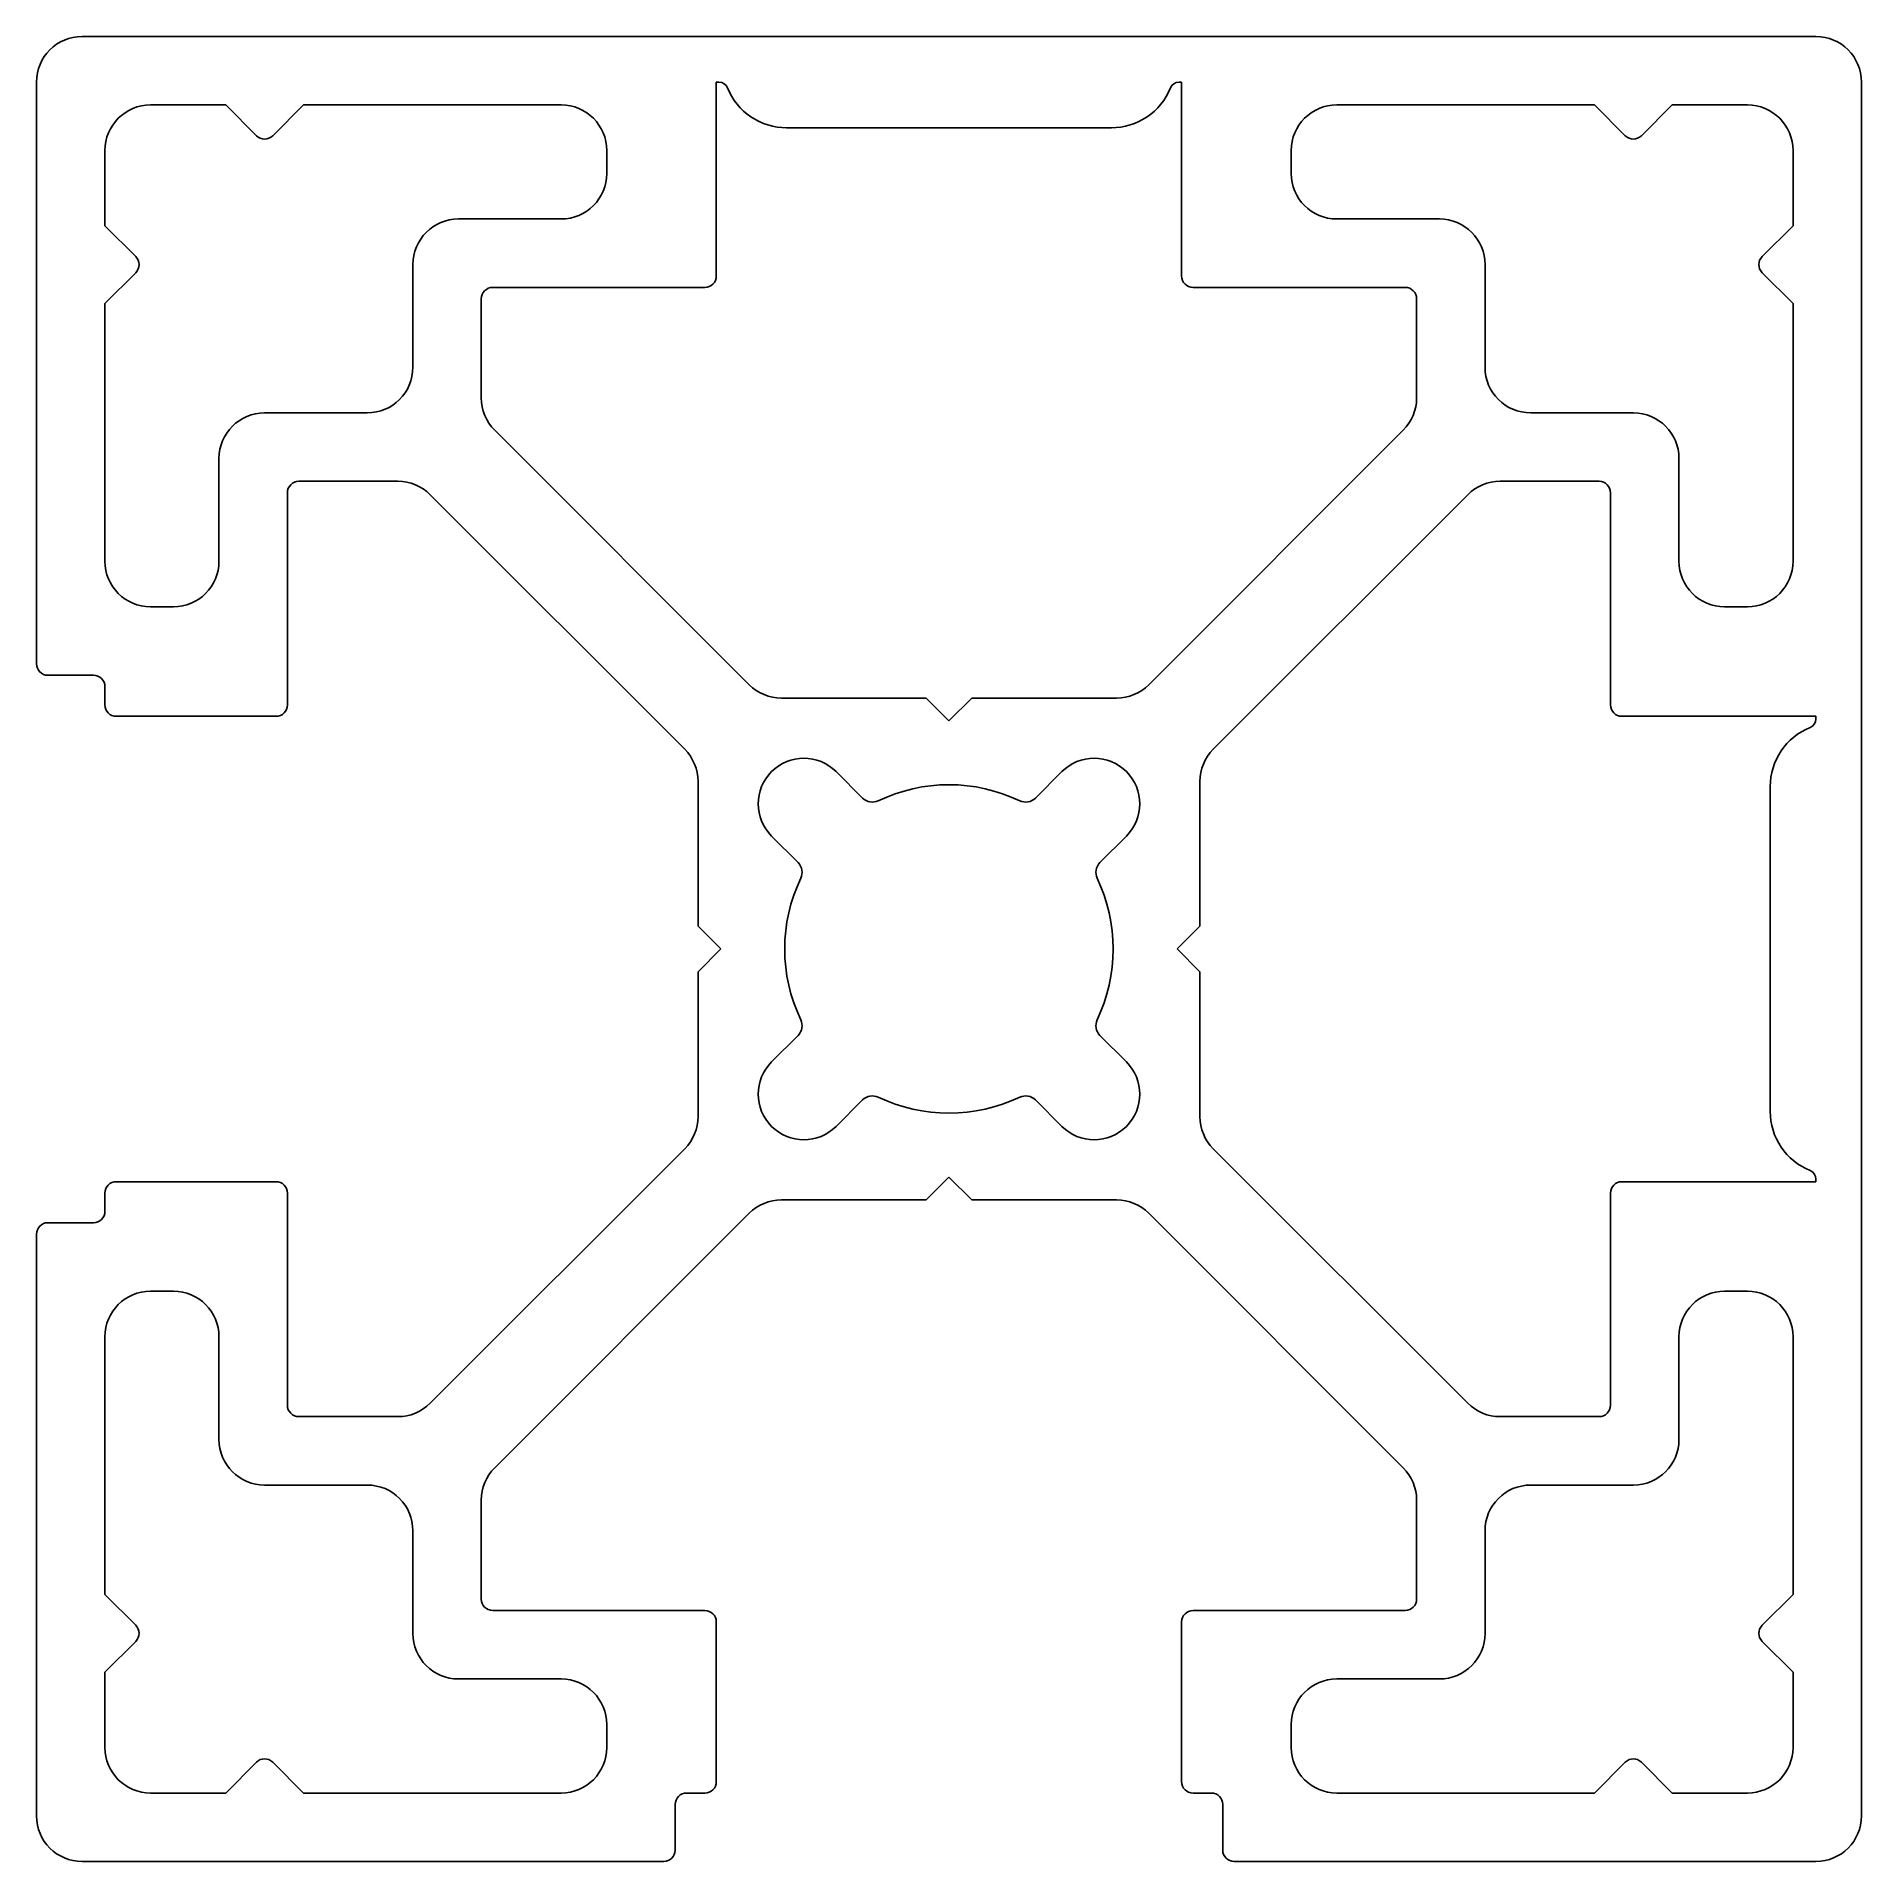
# Model space of a CAD drawing. Extents: x 2369 to 2409, y 1944.5 to 1984.5.
import ezdxf

# ---------------------------------------------------------------- set-up
doc = ezdxf.new("R2010")
doc.units = 0
doc.layers.get('0').update_dxf_attribs({"linetype": 'CONTINUOUS'})

msp = doc.modelspace()

# ---------------------------------------------------------------- linework, layer by layer
for p, q in [((2408.01, 1984.494), (2370.01, 1984.494)), ((2369.01, 1983.494), (2369.01, 1970.744)), ((2383.91, 1979.244), (2383.91, 1983.494)), ((2383.91, 1983.494), (2383.969, 1983.494)), ((2394.052, 1983.494), (2394.11, 1983.494)), ((2394.11, 1983.494), (2394.11, 1979.244)), ((2409.01, 1945.494), (2409.01, 1983.494)), ((2371.51, 1982.994), (2373.157, 1982.994)), ((2373.157, 1982.994), (2373.834, 1982.317)), ((2374.187, 1982.317), (2374.864, 1982.994)), ((2374.864, 1982.994), (2380.51, 1982.994)), ((2397.51, 1982.994), (2403.157, 1982.994)), ((2403.157, 1982.994), (2403.834, 1982.317)), ((2404.187, 1982.317), (2404.864, 1982.994)), ((2404.864, 1982.994), (2406.51, 1982.994)), ((2385.452, 1982.494), (2392.569, 1982.494)), ((2370.51, 1980.347), (2370.51, 1981.994)), ((2381.51, 1981.994), (2381.51, 1981.494)), ((2396.51, 1981.494), (2396.51, 1981.994)), ((2407.51, 1981.994), (2407.51, 1980.347)), ((2380.51, 1980.494), (2378.26, 1980.494)), ((2399.76, 1980.494), (2397.51, 1980.494)), ((2371.187, 1979.67), (2370.51, 1980.347)), ((2407.51, 1980.347), (2406.834, 1979.67)), ((2370.51, 1978.64), (2371.187, 1979.317)), ((2377.26, 1979.494), (2377.26, 1977.244)), ((2400.76, 1977.244), (2400.76, 1979.494)), ((2406.834, 1979.317), (2407.51, 1978.64)), ((2379.01, 1978.994), (2383.66, 1978.994)), ((2394.36, 1978.994), (2399.01, 1978.994)), ((2370.51, 1972.994), (2370.51, 1978.64)), ((2378.76, 1976.572), (2378.76, 1978.744)), ((2399.26, 1978.744), (2399.26, 1976.572)), ((2407.51, 1978.64), (2407.51, 1972.994)), ((2376.26, 1976.244), (2374.01, 1976.244)), ((2404.01, 1976.244), (2401.76, 1976.244)), ((2384.632, 1970.287), (2379.053, 1975.865)), ((2398.968, 1975.865), (2393.389, 1970.287)), ((2373.01, 1975.244), (2373.01, 1972.994)), ((2405.01, 1972.994), (2405.01, 1975.244)), ((2374.51, 1974.494), (2374.51, 1969.844)), ((2376.932, 1974.744), (2374.76, 1974.744)), ((2383.218, 1968.872), (2377.639, 1974.451)), ((2394.803, 1968.872), (2400.382, 1974.451)), ((2401.089, 1974.744), (2403.26, 1974.744)), ((2403.51, 1974.494), (2403.51, 1969.844)), ((2372.01, 1971.994), (2371.51, 1971.994)), ((2406.51, 1971.994), (2406.01, 1971.994)), ((2369.26, 1970.494), (2370.26, 1970.494)), ((2370.51, 1969.844), (2370.51, 1970.244)), ((2388.51, 1969.994), (2385.339, 1969.994)), ((2389.01, 1969.494), (2388.51, 1969.994)), ((2389.51, 1969.994), (2389.01, 1969.494)), ((2392.682, 1969.994), (2389.51, 1969.994)), ((2374.26, 1969.594), (2370.76, 1969.594)), ((2403.76, 1969.594), (2408.01, 1969.594)), ((2408.01, 1969.594), (2408.01, 1969.535)), ((2383.51, 1964.994), (2383.51, 1968.165)), ((2386.536, 1968.383), (2387.118, 1967.801)), ((2390.903, 1967.801), (2391.485, 1968.383)), ((2394.51, 1964.994), (2394.51, 1968.165)), ((2407.01, 1968.052), (2407.01, 1960.935)), ((2385.703, 1966.387), (2385.121, 1966.969)), ((2392.9, 1966.969), (2392.318, 1966.387)), ((2384.01, 1964.494), (2383.51, 1964.994)), ((2394.01, 1964.494), (2394.51, 1964.994)), ((2383.51, 1963.994), (2384.01, 1964.494)), ((2394.51, 1963.994), (2394.01, 1964.494)), ((2383.51, 1960.822), (2383.51, 1963.994)), ((2394.51, 1960.822), (2394.51, 1963.994)), ((2385.121, 1962.019), (2385.703, 1962.601)), ((2392.318, 1962.601), (2392.9, 1962.019)), ((2387.118, 1961.187), (2386.536, 1960.605)), ((2391.485, 1960.605), (2390.903, 1961.187)), ((2377.639, 1954.537), (2383.218, 1960.115)), ((2400.382, 1954.537), (2394.803, 1960.115)), ((2370.76, 1959.394), (2374.26, 1959.394)), ((2389.01, 1959.494), (2388.51, 1958.994)), ((2389.51, 1958.994), (2389.01, 1959.494)), ((2408.01, 1959.394), (2403.76, 1959.394)), ((2408.01, 1959.452), (2408.01, 1959.394)), ((2370.51, 1958.744), (2370.51, 1959.144)), ((2374.51, 1959.144), (2374.51, 1954.494)), ((2388.51, 1958.994), (2385.339, 1958.994)), ((2392.682, 1958.994), (2389.51, 1958.994)), ((2403.51, 1959.144), (2403.51, 1954.494)), ((2369.26, 1958.494), (2370.26, 1958.494)), ((2384.632, 1958.701), (2379.053, 1953.122)), ((2398.968, 1953.122), (2393.389, 1958.701)), ((2369.01, 1958.244), (2369.01, 1945.494)), ((2371.51, 1956.994), (2372.01, 1956.994)), ((2406.01, 1956.994), (2406.51, 1956.994)), ((2370.51, 1950.347), (2370.51, 1955.994)), ((2373.01, 1955.994), (2373.01, 1953.744)), ((2405.01, 1953.744), (2405.01, 1955.994)), ((2407.51, 1955.994), (2407.51, 1950.347)), ((2374.76, 1954.244), (2376.932, 1954.244)), ((2403.26, 1954.244), (2401.089, 1954.244)), ((2374.01, 1952.744), (2376.26, 1952.744)), ((2378.76, 1952.415), (2378.76, 1950.244)), ((2399.26, 1950.244), (2399.26, 1952.415)), ((2401.76, 1952.744), (2404.01, 1952.744)), ((2377.26, 1951.744), (2377.26, 1949.494)), ((2400.76, 1949.494), (2400.76, 1951.744)), ((2371.187, 1949.67), (2370.51, 1950.347)), ((2407.51, 1950.347), (2406.834, 1949.67)), ((2379.01, 1949.994), (2383.66, 1949.994)), ((2383.91, 1949.744), (2383.91, 1946.244)), ((2394.11, 1946.244), (2394.11, 1949.744)), ((2394.36, 1949.994), (2399.01, 1949.994)), ((2370.51, 1948.64), (2371.187, 1949.317)), ((2406.834, 1949.317), (2407.51, 1948.64)), ((2370.51, 1946.994), (2370.51, 1948.64)), ((2378.26, 1948.494), (2380.51, 1948.494)), ((2397.51, 1948.494), (2399.76, 1948.494)), ((2407.51, 1948.64), (2407.51, 1946.994)), ((2381.51, 1947.494), (2381.51, 1946.994)), ((2396.51, 1946.994), (2396.51, 1947.494)), ((2373.834, 1946.67), (2373.157, 1945.994)), ((2374.864, 1945.994), (2374.187, 1946.67)), ((2403.834, 1946.67), (2403.157, 1945.994)), ((2404.864, 1945.994), (2404.187, 1946.67)), ((2373.157, 1945.994), (2371.51, 1945.994)), ((2380.51, 1945.994), (2374.864, 1945.994)), ((2383.01, 1944.744), (2383.01, 1945.744)), ((2383.66, 1945.994), (2383.26, 1945.994)), ((2394.76, 1945.994), (2394.36, 1945.994)), ((2395.01, 1944.744), (2395.01, 1945.744)), ((2403.157, 1945.994), (2397.51, 1945.994)), ((2406.51, 1945.994), (2404.864, 1945.994)), ((2370.01, 1944.494), (2382.76, 1944.494)), ((2395.26, 1944.494), (2408.01, 1944.494))]:
    msp.add_line(p, q)
for centre, radius, start, end in [((2370.01, 1983.494), 1, 90, 180), ((2408.01, 1983.494), 1, 0, 90), ((2383.969, 1983.294), 0.2, 22.0243, 90), ((2385.452, 1983.894), 1.4, 202.0243, 270), ((2392.569, 1983.894), 1.4, 270, 337.9757), ((2394.052, 1983.294), 0.2, 90, 157.9757), ((2371.51, 1981.994), 1, 90, 180), ((2380.51, 1981.994), 1, 0, 90), ((2397.51, 1981.994), 1, 90, 180), ((2406.51, 1981.994), 1, 0, 90), ((2374.01, 1982.494), 0.25, 225, 315), ((2404.01, 1982.494), 0.25, 225, 315), ((2380.51, 1981.494), 1, 270, 0), ((2397.51, 1981.494), 1, 180, 270), ((2378.26, 1979.494), 1, 90, 180), ((2399.76, 1979.494), 1, 0, 90), ((2371.01, 1979.494), 0.25, 315, 45), ((2407.01, 1979.494), 0.25, 135, 225), ((2383.66, 1979.244), 0.25, 270, 0), ((2394.36, 1979.244), 0.25, 180, 270), ((2379.01, 1978.744), 0.25, 90, 180), ((2399.01, 1978.744), 0.25, 0, 90), ((2376.26, 1977.244), 1, 270, 0), ((2401.76, 1977.244), 1, 180, 270), ((2379.76, 1976.572), 1, 180, 225), ((2398.26, 1976.572), 1, 315, 360), ((2374.01, 1975.244), 1, 90, 180), ((2404.01, 1975.244), 1, 0, 90), ((2374.76, 1974.494), 0.25, 90, 180), ((2376.932, 1973.744), 1, 45, 90), ((2401.089, 1973.744), 1, 90, 135), ((2403.26, 1974.494), 0.25, 0, 90), ((2371.51, 1972.994), 1, 180, 270), ((2372.01, 1972.994), 1, 270, 0), ((2406.01, 1972.994), 1, 180, 270), ((2406.51, 1972.994), 1, 270, 0), ((2369.26, 1970.744), 0.25, 180, 270), ((2370.26, 1970.244), 0.25, 0, 90), ((2385.339, 1970.994), 1, 225, 270), ((2392.682, 1970.994), 1, 270, 315), ((2370.76, 1969.844), 0.25, 180, 270), ((2374.26, 1969.844), 0.25, 270, 0), ((2403.76, 1969.844), 0.25, 180, 270), ((2408.41, 1968.052), 1.4, 112.0243, 180), ((2407.81, 1969.535), 0.2, 292.0243, 360), ((2382.51, 1968.165), 1, 0, 45), ((2395.51, 1968.165), 1, 135, 180), ((2385.829, 1967.676), 1, 45, 225), ((2392.192, 1967.676), 1, 315, 135), ((2389.01, 1964.494), 3.6, 64.4712, 115.5288), ((2387.33, 1968.013), 0.3, 225, 295.5288), ((2390.691, 1968.013), 0.3, 244.4712, 315), ((2389.01, 1964.494), 3.6, 154.4712, 205.5288), ((2385.491, 1966.174), 0.3, 334.4712, 45), ((2392.53, 1966.174), 0.3, 135, 205.5288), ((2389.01, 1964.494), 3.6, 334.4712, 25.5288), ((2385.491, 1962.813), 0.3, 315, 25.5288), ((2392.53, 1962.813), 0.3, 154.4712, 225), ((2385.829, 1961.312), 1, 135, 315), ((2392.192, 1961.312), 1, 225, 45), ((2387.33, 1960.974), 0.3, 64.4712, 135), ((2389.01, 1964.494), 3.6, 244.4712, 295.5288), ((2390.691, 1960.974), 0.3, 45, 115.5288), ((2382.51, 1960.822), 1, 315, 360), ((2395.51, 1960.822), 1, 180, 225), ((2408.41, 1960.935), 1.4, 180, 247.9757), ((2407.81, 1959.452), 0.2, 0, 67.9757), ((2370.76, 1959.144), 0.25, 90, 180), ((2374.26, 1959.144), 0.25, 0, 90), ((2403.76, 1959.144), 0.25, 90, 180), ((2385.339, 1957.994), 1, 90, 135), ((2392.682, 1957.994), 1, 45, 90), ((2369.26, 1958.244), 0.25, 90, 180), ((2370.26, 1958.744), 0.25, 270, 0), ((2371.51, 1955.994), 1, 90, 180), ((2372.01, 1955.994), 1, 0, 90), ((2406.01, 1955.994), 1, 90, 180), ((2406.51, 1955.994), 1, 0, 90), ((2374.76, 1954.494), 0.25, 180, 270), ((2376.932, 1955.244), 1, 270, 315), ((2401.089, 1955.244), 1, 225, 270), ((2403.26, 1954.494), 0.25, 270, 0), ((2374.01, 1953.744), 1, 180, 270), ((2404.01, 1953.744), 1, 270, 0), ((2379.76, 1952.415), 1, 135, 180), ((2398.26, 1952.415), 1, 0, 45), ((2376.26, 1951.744), 1, 0, 90), ((2401.76, 1951.744), 1, 90, 180), ((2379.01, 1950.244), 0.25, 180, 270), ((2399.01, 1950.244), 0.25, 270, 0), ((2371.01, 1949.494), 0.25, 315, 45), ((2383.66, 1949.744), 0.25, 0, 90), ((2394.36, 1949.744), 0.25, 90, 180), ((2407.01, 1949.494), 0.25, 135, 225), ((2378.26, 1949.494), 1, 180, 270), ((2399.76, 1949.494), 1, 270, 0), ((2380.51, 1947.494), 1, 0, 90), ((2397.51, 1947.494), 1, 90, 180), ((2371.51, 1946.994), 1, 180, 270), ((2380.51, 1946.994), 1, 270, 0), ((2397.51, 1946.994), 1, 180, 270), ((2406.51, 1946.994), 1, 270, 0), ((2374.01, 1946.494), 0.25, 45, 135), ((2404.01, 1946.494), 0.25, 45, 135), ((2383.66, 1946.244), 0.25, 270, 0), ((2394.36, 1946.244), 0.25, 180, 270), ((2383.26, 1945.744), 0.25, 90, 180), ((2394.76, 1945.744), 0.25, 0, 90), ((2370.01, 1945.494), 1, 180, 270), ((2408.01, 1945.494), 1, 270, 0), ((2382.76, 1944.744), 0.25, 270, 0), ((2395.26, 1944.744), 0.25, 180, 270)]:
    msp.add_arc(centre, radius, start, end)

doc.saveas('drawing.dxf')
